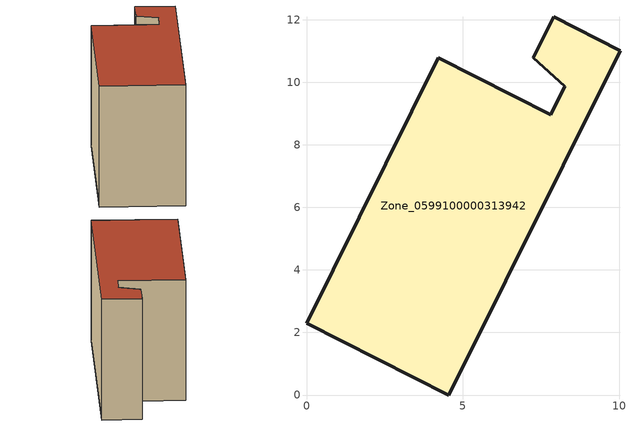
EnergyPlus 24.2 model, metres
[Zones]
Zone_0599100000313942
 floor ground (C_G): 0,2.29 4.22,10.78 7.81,8.97 8.27,9.88 7.25,10.79 7.91,12.09 10.03,11.02 4.55,0 z0
 wall outside (C_F): 4.22,10.78 0,2.29 4.55,0 10.03,11.02 7.91,12.09 7.25,10.79 8.27,9.88 7.81,8.97 4.22,10.78 z0:7.7
 roof outside (C_R): 8.27,9.88 7.81,8.97 4.22,10.78 0,2.29 4.55,0 10.03,11.02 7.91,12.09 7.25,10.79 z7.7
[BUILDING]
Pand.0599100000313942: North Axis=0; Terrain=City; Loads Convergence Tolerance Value=0.04; Temperature Convergence Tolerance Value=0.4; Solar Distribution=FullExterior; Maximum Number of Warmup Days=25; Minimum Number of Warmup Days=1
[Site:Location]
Rotterdam.The.Hague.AP_ZH_NLD Design_Conditions: Latitude=51.96; Longitude=4.45; Time Zone=1; Elevation=-4.5
[SITE:GROUNDTEMPERATURE:BUILDINGSURFACE]
18, 18, 18, 18, 18, 18, 18, 18, 18, 18, 18, 18
[MATERIAL] Thermal Absorptance=0.9; Solar Absorptance=0.7; Visible Absorptance=0.7
Name | Roughness | Thickness | Conductivity | Density | Specific Heat
G.TI.1975-1991 | MediumSmooth | 0.15 | 0.288461 | 540 | 1210
F.TI.1975-1991 | Rough | 0.3 | 0.230769 | 1920 | 840
R.TI.1975-1991 | MediumRough | 0.2 | 0.153846 | 1500 | 1000
[CONSTRUCTION]
C_G: G.TI.1975-1991
C_F: F.TI.1975-1991
C_R: R.TI.1975-1991
[ZONE]
Zone_0599100000313942: Type=1; Multiplier=1; Ceiling Height=Autocalculate; Volume=Autocalculate; Floor Area=autocalculate; Part of Total Floor Area=Yes
[ZONEINFILTRATION:DESIGNFLOWRATE]
Infil_Zone_0599100000313942: Zone or ZoneList or Space or SpaceList=Zone_0599100000313942; Schedule=AlwaysOn; Design Flow Rate Calculation Method=Flow/Area; Flow Rate per Floor Area=0.003; Constant Term Coefficient=1; Temperature Term Coefficient=0; Velocity Term Coefficient=0; Velocity Squared Term Coefficient=0
[HVACTEMPLATE:ZONE:IDEALLOADSAIRSYSTEM]
Zone_0599100000313942: Maximum Heating Supply Air Temperature=50; Minimum Cooling Supply Air Temperature=13; Maximum Heating Supply Air Humidity Ratio=0.0156; Minimum Cooling Supply Air Humidity Ratio=0.0077; Heating Limit=NoLimit; Cooling Limit=NoLimit; Dehumidification Control Type=ConstantSensibleHeatRatio; Cooling Sensible Heat Ratio=0.7; Dehumidification Setpoint=60; Humidification Control Type=None; Humidification Setpoint=30; Outdoor Air Method=None; Outdoor Air Flow Rate per Person=0.00944; Outdoor Air Flow Rate per Zone Floor Area=0; Outdoor Air Flow Rate per Zone=0; Demand Controlled Ventilation Type=None; Outdoor Air Economizer Type=NoEconomizer; Heat Recovery Type=None; Sensible Heat Recovery Effectiveness=0.7; Latent Heat Recovery Effectiveness=0.65
[ZONECONTROL:THERMOSTAT]
ThermostatControl_Zone_0599100000313942: Zone or ZoneList=Zone_0599100000313942; Control Type Schedule=DualSetpointControlType; Control 1=Thermostat_Zone_0599100000313942; Temperature Difference Between Cutout And Setpoint=0
[THERMOSTATSETPOINT:DUALSETPOINT]
Thermostat_Zone_0599100000313942: Heating Setpoint Temperature Schedule=HeatingSetpoint_Zone_0599100000313942; Cooling Setpoint Temperature Schedule=CoolingSetpoint_Zone_0599100000313942
[SCHEDULE:COMPACT]
HeatingSetpoint_Zone_0599100000313942: Through: 12/31, For: AllDays, Until: 24:00, 21
CoolingSetpoint_Zone_0599100000313942: Through: 12/31, For: AllDays, Until: 24:00, 24
DualSetpointControlType: Through: 12/31, For: AllDays, Until: 24:00, 4
AlwaysOn: Through: 12/31, For: AllDays, Until: 24:00, 1
